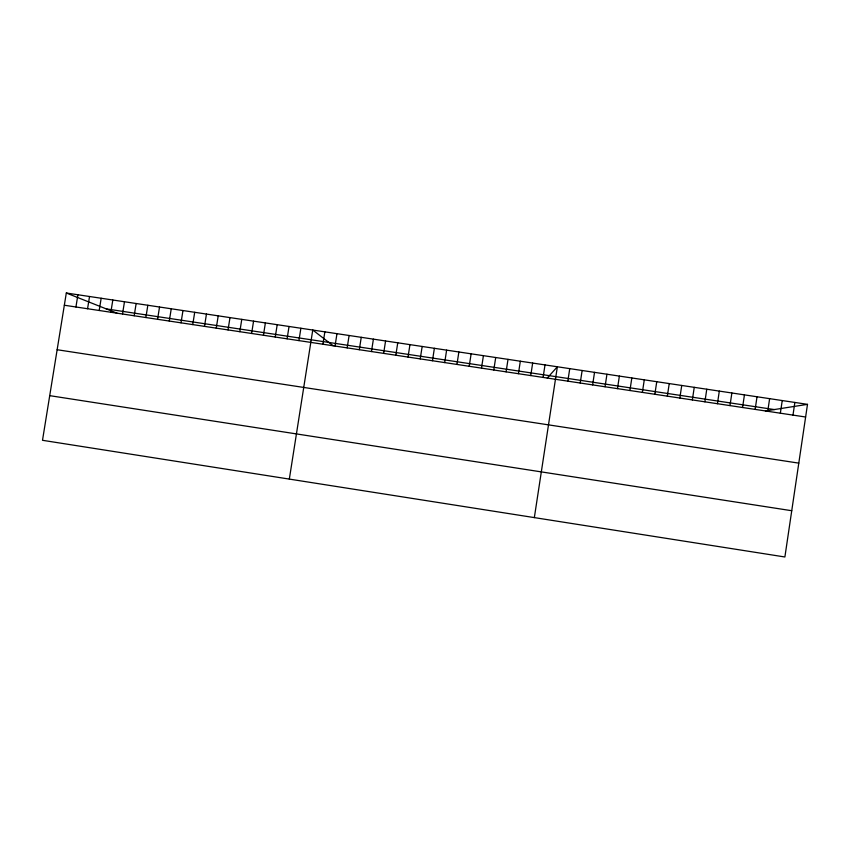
<?xml version="1.0" encoding="UTF-8"?>
<svg xmlns="http://www.w3.org/2000/svg" width="850" height="850" viewBox="0 0 850 850"><rect width="100%" height="100%" fill="white"/><g stroke="black" fill="none" stroke-linecap="round" stroke-linejoin="round"><path stroke-width="1.27" d="M755.14 409.402L757.021 396.769M767.741 411.304L769.622 398.661M780.353 413.206L782.234 400.552M792.986 415.108L794.856 402.454M807.5 404.345L784.89 556.984L42.5 440.3L66.311 293.016L807.5 404.345L765.383 410.964M654.851 394.283L656.753 381.703M667.335 396.164L669.237 383.584M679.841 398.044L681.732 385.454M692.357 399.936L694.248 387.334M704.884 401.827L706.775 389.215M717.432 403.718L719.312 391.106M729.98 405.609L731.871 392.987M742.56 407.501L744.441 394.878M567.832 381.161L569.744 368.634M580.221 383.031L582.133 370.494M592.631 384.901L594.532 372.353M605.041 386.771L606.953 374.223M617.472 388.641L619.374 376.093M629.924 390.522L631.826 377.963M642.377 392.402L644.279 379.833M469.211 366.286L471.134 353.823M481.493 368.135L483.416 355.672M493.786 369.994L495.709 357.51M506.09 371.854L508.013 359.359M518.415 373.703L520.327 361.207M530.751 375.562L532.663 363.067M543.097 377.432L545.009 364.916M534.342 517.608L557.366 366.775L547.219 378.069M383.637 353.388L385.571 340.967M395.824 355.226L397.757 342.805M408.021 357.064L409.955 344.632M420.229 358.902L422.163 346.471M432.459 360.74L434.382 348.298M444.699 362.589L446.622 350.136M456.949 364.438L458.873 351.985M287.098 338.831L289.043 326.474M298.945 340.616L300.889 328.249M289.329 479.103L312.757 330.034L333.253 345.801M322.915 344.229L324.859 331.851M335.027 346.056L336.972 333.668M347.161 347.884L349.106 335.495M359.306 349.711L361.25 337.312M371.461 351.549L373.405 339.139M192.748 324.594L194.703 312.301M204.489 326.368L206.454 314.064M216.251 328.142L218.216 315.828M228.034 329.917L229.989 317.603M239.817 331.702L241.772 319.366M251.621 333.476L253.566 321.141M263.436 335.261L265.381 322.915M275.262 337.046L277.206 324.689M99.206 310.494L101.171 298.254M110.851 312.248L112.816 299.997M122.517 314.011L124.483 301.75M134.183 315.764L136.149 303.503M145.871 317.528L147.836 305.256M157.569 319.292L159.534 307.02M169.288 321.066L171.243 308.773M181.008 322.83L182.973 310.537M75.937 306.988L77.913 294.759M87.561 308.741L89.537 296.501M106.261 308.901L774.329 409.562M64.334 305.235L805.619 417.01M57.141 349.733L798.798 463.133M49.714 395.654L791.743 510.723M66.311 293.016L117.088 313.204"/></g></svg>
